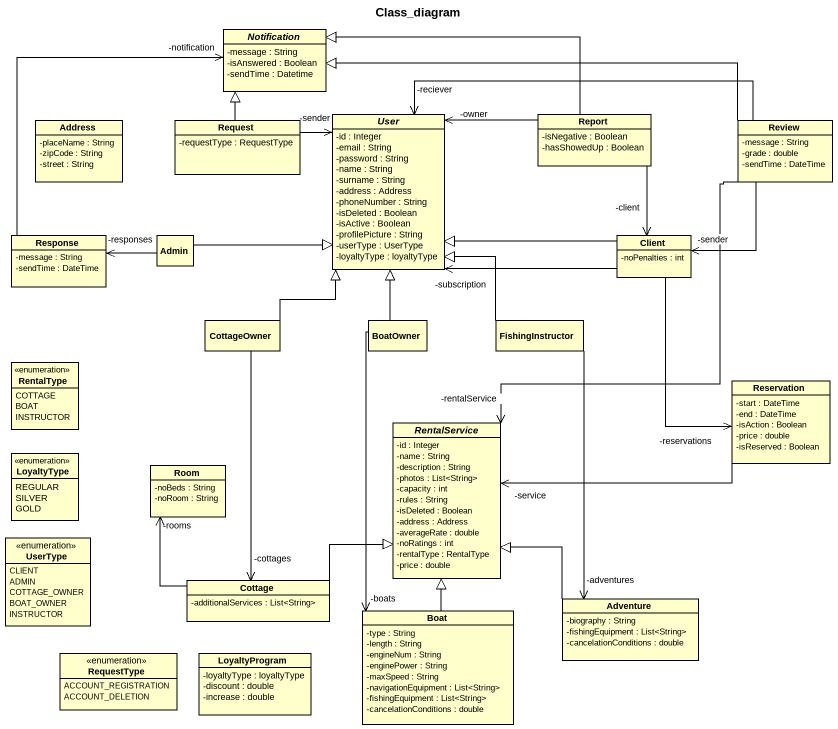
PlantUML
@startuml
title Class_diagram
hide circle
hide empty members
skinparam classAttributeIconSize 0
abstract class Notification {
  -message : String
  -isAnswered : Boolean
  -sendTime : Datetime
}
class Address {
  -placeName : String
  -zipCode : String
  -street : String
}
class Request {
  -requestType : RequestType
}
abstract class User {
  -id : Integer
  -email : String
  -password : String
  -name : String
  -surname : String
  -address : Address
  -phoneNumber : String
  -isDeleted : Boolean
  -isActive : Boolean
  -profilePicture : String
  -userType : UserType
  -loyaltyType : loyaltyType
}
class Report {
  -isNegative : Boolean
  -hasShowedUp : Boolean
}
class Review {
  -message : String
  -grade : double
  -sendTime : DateTime
}
class Response {
  -message : String
  -sendTime : DateTime
}
class Admin
class Client {
  -noPenalties : int
}
class CottageOwner
class BoatOwner
class FishingInstructor
enum RentalType {
  COTTAGE
  BOAT
  INSTRUCTOR
}
class Reservation {
  -start : DateTime
  -end : DateTime
  -isAction : Boolean
  -price : double
  -isReserved : Boolean
}
enum LoyaltyType {
  REGULAR
  SILVER
  GOLD
}
abstract class RentalService {
  -id : Integer
  -name : String
  -description : String
  -photos : List<String>
  -capacity : int
  -rules : String
  -isDeleted : Boolean
  -address : Address
  -averageRate : double
  -noRatings : int
  -rentalType : RentalType
  -price : double
}
class Room {
  -noBeds : String
  -noRoom : String
}
enum UserType {
  CLIENT
  ADMIN
  COTTAGE_OWNER
  BOAT_OWNER
  INSTRUCTOR
}
class Cottage {
  -additionalServices : List<String>
}
class Boat {
  -type : String
  -length : String
  -engineNum : String
  -enginePower : String
  -maxSpeed : String
  -navigationEquipment : List<String>
  -fishingEquipment : List<String>
  -cancelationConditions : double
}
class Adventure {
  -biography : String
  -fishingEquipment : List<String>
  -cancelationConditions : double
}
enum RequestType {
  ACCOUNT_REGISTRATION
  ACCOUNT_DELETION
}
class LoyaltyProgram {
  -loyaltyType : loyaltyType
  -discount : double
  -increase : double
}
Request -up-|> Notification
Request -right-> User : -sender
Report -left-|> Notification
Report -left-> User : -owner
Report --> Client : -client
Review -left-|> Notification
Review -left-> User : -reciever
Review --> Client : -sender
Review --> RentalService : -rentalService
Response -up-> Notification : -notification
Admin -right-|> User
Admin -left-> Response : -responses
Client -left-|> User
Client -left-> User : -subscription
Client --> Reservation : -reservations
CottageOwner -up-|> User
CottageOwner --> Cottage : -cottages
BoatOwner -up-|> User
BoatOwner --> Boat : -boats
FishingInstructor -up-|> User
FishingInstructor --> Adventure : -adventures
Reservation -left-> RentalService : -service
Cottage -right-|> RentalService
Cottage -up-> Room : -rooms
Boat -up-|> RentalService
Adventure -up-|> RentalService
@enduml
